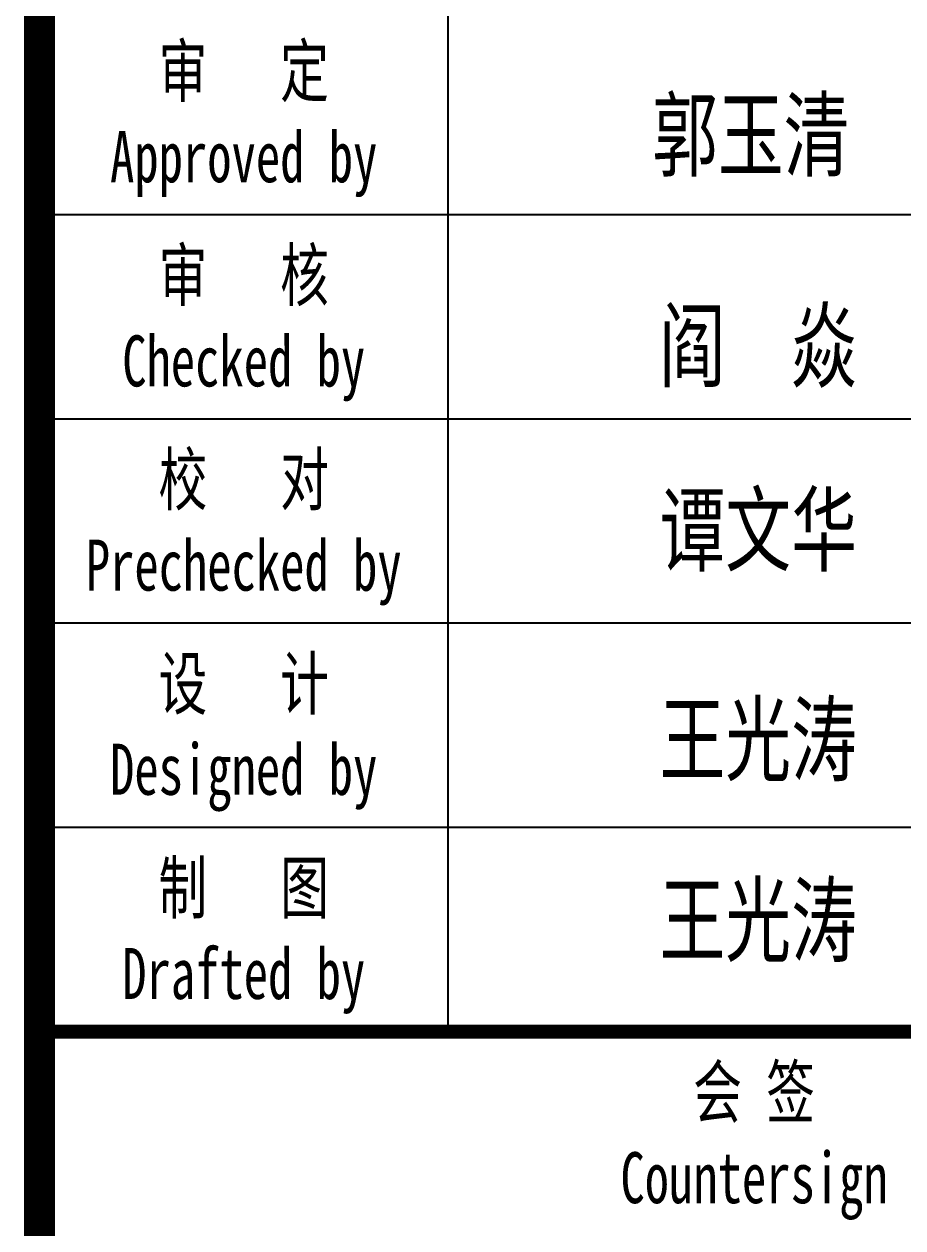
# Model space of a CAD drawing. Extents: x -33967 to 1773478, y -1022458 to -784650.
# Drawn here: x 367049 to 373062, y -1014705 to -1006470 of the extents above; entities that cross this region are included whole.
import ezdxf
from ezdxf.enums import TextEntityAlignment as Align

# ---------------------------------------------------------------- set-up
doc = ezdxf.new("R2010")
doc.units = 0
doc.header["$LTSCALE"] = 1000
doc.header["$MEASUREMENT"] = 0
doc.layers.add('PUB_TITLE', color=4, linetype='Continuous')
doc.layers.add('TEXT', color=7, linetype='Continuous')
doc.styles.add('_gyy_title_ST', font='', dxfattribs={"width": 0.8})
doc.styles.get('_gyy_title_ST').set_extended_font_data('SimSun')

msp = doc.modelspace()

# ---------------------------------------------------------------- linework, layer by layer
at = {"layer": 'PUB_TITLE'}
for p, q in [((369948.3698012689, -1003585.402121015), (369948.3698012689, -1013362.328371015)), ((376931.8913447808, -1007775.513371015), (367154.9650947782, -1007775.513371015)), ((376931.8913447808, -1009172.217121015), (367154.9650947782, -1009172.217121015)), ((376931.8913447808, -1010568.920871015), (367154.9650947782, -1010568.920871015)), ((376931.8913447808, -1011965.624621015), (367154.9650947782, -1011965.624621015))]:
    msp.add_line(p, q, dxfattribs=at)
at = {"layer": 'PUB_TITLE', "const_width": 212.121}
msp.add_lwpolyline([(367154.9650947808, -939872.562996015), (377053.945094781, -939872.562996015), (377053.945094781, -1021044.198996015), (367154.9650947808, -1021044.198996015)], close=True, dxfattribs=at)
at = {"layer": 'PUB_TITLE', "const_width": 97.76916472714754}
msp.add_lwpolyline([(367154.9650947782, -1013362.328371015), (376931.8913447808, -1013362.328371015)], dxfattribs=at)

# ---------------------------------------------------------------- texts
at = {"layer": 'PUB_TITLE', "style": '_gyy_title_ST', "width": 0.7}
for s, p in [('审   定', (368551.6864296203, -1006965.425196015)), ('Approved by', (368551.666051269, -1007552.039374261)), ('审   核', (368551.6864296203, -1008362.128946015)), ('Checked by', (368551.666051269, -1008948.743124258)), ('校   对', (368551.6864296203, -1009758.832696015)), ('Prechecked by', (368551.666051269, -1010345.446874258)), ('设   计', (368551.6864296203, -1011155.536446015)), ('Designed by', (368551.666051269, -1011742.150624258)), ('制   图', (368551.6864296203, -1012552.240196015)), ('Drafted by', (368551.666051269, -1013138.854374258)), ('会 签', (372043.4282197808, -1013948.943946015)), ('Countersign', (372043.4282197808, -1014535.558124258))]:
    msp.add_text(s, height=349.1755882972742, dxfattribs=at).set_placement(p, align=Align.CENTER)
at = {"layer": 'TEXT', "color": 3, "style": '_gyy_title_ST', "width": 0.6999999999994356}
for s, p in [('郭玉清', (371345.7461747739, -1007463.814662705)), ('阎  焱', (371396.1385106621, -1008906.383510583)), ('谭文华', (371396.1385106621, -1010164.564886436)), ('王光涛', (371396.1385106621, -1011598.216344033)), ('王光涛', (371396.1385106621, -1012834.262812531))]:
    msp.add_text(s, height=471.5849989643839, dxfattribs=at).set_placement(p)

doc.saveas('drawing.dxf')
